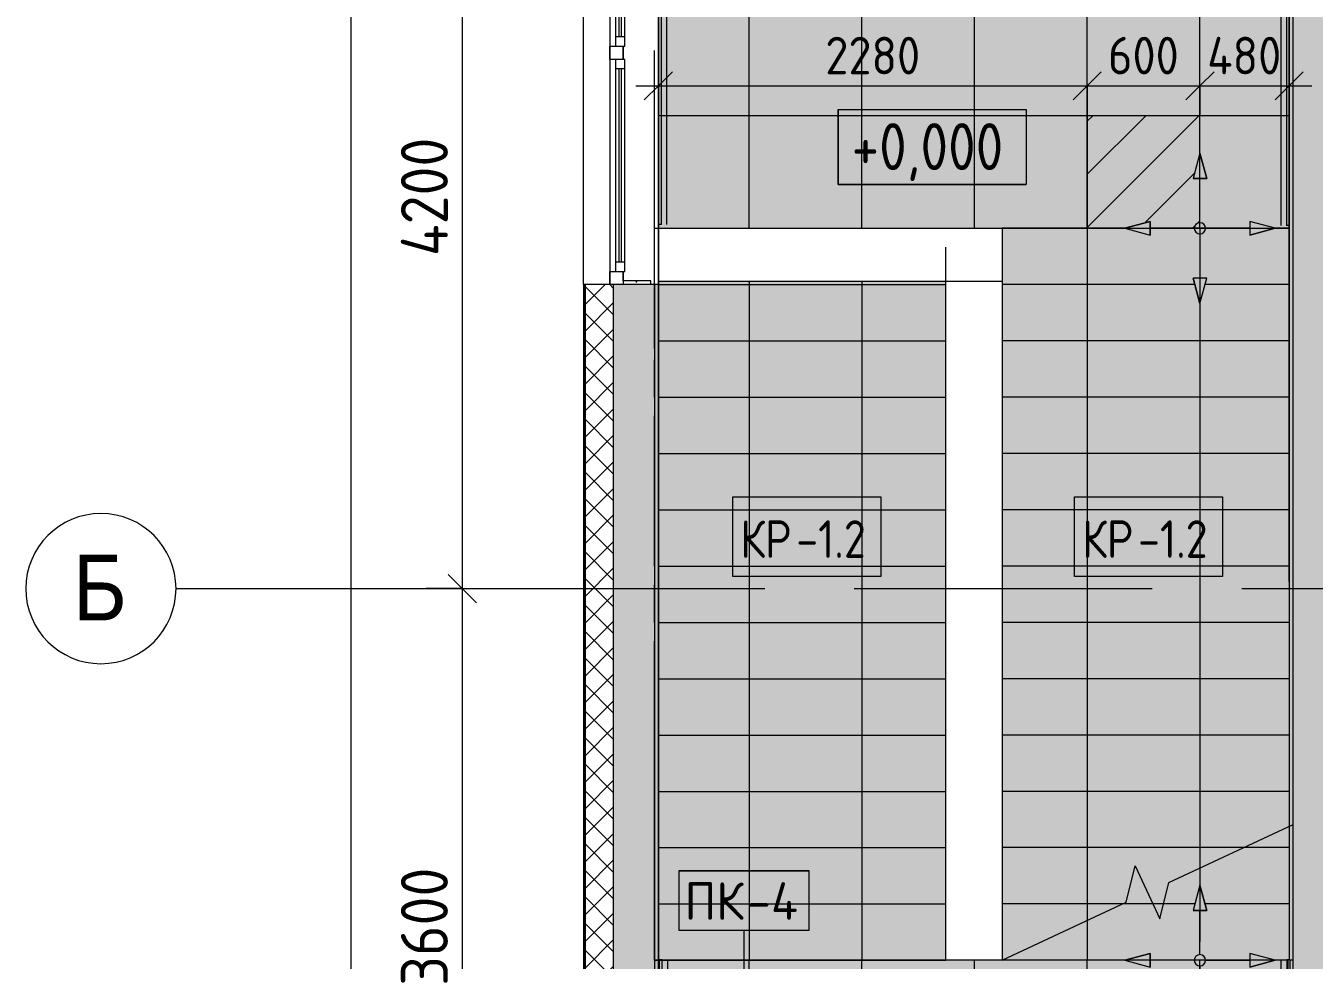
# Model space of a CAD drawing. Header units: millimetres. Extents: x -3238 to 193830, y -8553 to 29000.
# Drawn here: x -3238 to 3622, y 1620 to 6599 of the extents above; entities that cross this region are included whole.
import ezdxf

# ---------------------------------------------------------------- set-up
doc = ezdxf.new("R2010")
doc.units = ezdxf.units.MM
doc.linetypes.add('01 Штрих 2_1', pattern=[300, 200, -100])
doc.linetypes.add('Осевая', pattern=[3175, 635, -476.25, 1587.5, -476.25])
for name, color, linetype, lineweight in [('A-ANNO-DIMS', 7, 'Continuous', 9), ('A-ANNO-DIMS-100', 7, 'Continuous', 9), ('A-DETL', 7, 'Continuous', 9), ('A-DETL-GENF', 7, 'Continuous', 9), ('A-FLOR-PATT', 7, 'Continuous', 9), ('A-GENM-IDEN', 7, 'Continuous', 9), ('A-GLAZ', 7, 'Continuous', 9), ('A-GLAZ-1', 7, 'Continuous', 13), ('A-WALL', 7, 'Continuous', 9), ('G-ANNO-DIMS', 7, 'Continuous', 9), ('I-WALL', 7, 'Continuous', 9), ('S-STRS', 7, 'Continuous', 13), ('S-STRS-1', 7, 'Continuous', 9), ('S-STRS-MBND', 7, 'Continuous', 9), ('Оси', 7, 'Continuous', 9), ('Оси-1', 7, 'Continuous', 20), ('Оси-2', 7, 'Осевая', 9)]:
    doc.layers.add(name, color=color, linetype=linetype, lineweight=lineweight)
for name, color, linetype, lineweight, true_color in [('A-DETL-GENF-1', 7, 'Continuous', 9, 0x004000), ('A-DETL-GENF-3', 7, 'Continuous', 9, 0x383838), ('A-FLOR-1', 7, 'Continuous', 9, 0x787878), ('A-GENM-4', 7, 'Continuous', 9, 0xff80c0), ('A-WALL-1', 9, 'Continuous', 9, 0x808080), ('A-WALL-FNSH-1', 9, 'Continuous', 9, 0x808080), ('G-ANNO-TEXT-1', 7, 'Continuous', 9, 0x3c3c3c), ('I-WALL-2', 9, 'Continuous', 9, 0x808080), ('S-STRS-MBND-1', 9, '01 Штрих 2_1', 9, 0x808080)]:
    doc.layers.add(name, color=color, linetype=linetype, lineweight=lineweight, true_color=true_color)
doc.styles.add('Arial', font='arial.ttf', dxfattribs={"width": 0.9, "height": 350})
doc.styles.add('GOST Common', font='GOST_Common.ttf', dxfattribs={"width": 0.9, "height": 250})
doc.styles.add('GOST Common_1', font='GOST_Common.ttf', dxfattribs={"height": 200})
doc.styles.add('GOST Common_3', font='GOST_Common.ttf', dxfattribs={"width": 0.9, "height": 200})
doc.styles.add('ISOCPEUR', font='isocpeur.ttf', dxfattribs={"width": 0.9, "height": 250})
doc.styles.add('ISOCPEUR_1', font='isocpeur.ttf', dxfattribs={"width": 0.9, "height": 200})
doc.dimstyles.new('ISO-2_0_0_9К_Средний_округл2', dxfattribs={"dimscale": 304.8, "dimtxt": 199.196235, "dimasz": 0.492126, "dimexe": 0.393701, "dimexo": 0, "dimgap": 0, "dimtad": 1, "dimdec": 0, "dimrnd": 10, "dimzin": 0, "dimdsep": 46, "dimtxsty": 'ISOCPEUR_1', "dimblk1": 'OBLIQUE', "dimblk2": 'OBLIQUE', "dimsah": 1, "dimcen": 0.09, "dimdle": 0.393701, "dimazin": 0, "dimtfac": 1, "dimtdec": 4, "dimtix": 1, "dimtmove": 0, "dimatfit": 3, "dimfxl": 1, "dimtvp": 1, "dimtolj": 1, "dimtzin": 0, "dimarcsym": 2})
doc.dimstyles.new('ISO-2_5_0_9К_БОЛЬШОЙ', dxfattribs={"dimscale": 304.8, "dimtxt": 248.995294, "dimasz": 0.492126, "dimexe": 0.393701, "dimexo": 0.984252, "dimgap": 0, "dimtad": 1, "dimdec": 0, "dimrnd": 10, "dimzin": 0, "dimdsep": 46, "dimtxsty": 'ISOCPEUR', "dimblk1": 'OBLIQUE', "dimblk2": 'OBLIQUE', "dimsah": 1, "dimcen": 0.09, "dimdle": 0.393701, "dimazin": 0, "dimtfac": 1, "dimtdec": 4, "dimtix": 1, "dimtmove": 0, "dimatfit": 3, "dimfxl": 1, "dimtvp": 1, "dimtolj": 1, "dimtzin": 0, "dimarcsym": 2})
doc.dimstyles.new('ISO-2_5_0_9К_БОЛЬШОЙ_1', dxfattribs={"dimscale": 304.8, "dimtxt": 248.995294, "dimasz": 0.492126, "dimexe": 0.393701, "dimexo": 0.984252, "dimgap": 0, "dimtad": 1, "dimdec": 0, "dimrnd": 10, "dimzin": 0, "dimdsep": 46, "dimtxsty": 'ISOCPEUR', "dimblk1": 'OBLIQUE', "dimblk2": 'OBLIQUE', "dimsah": 1, "dimcen": 0.09, "dimdle": 0.393701, "dimazin": 0, "dimtfac": 1, "dimtdec": 4, "dimtix": 1, "dimtmove": 2, "dimatfit": 3, "dimfxl": 1, "dimtvp": 1, "dimtolj": 1, "dimtzin": 0, "dimarcsym": 2})
pattern_1 = [(45, (0, 0), (-57.0246, 57.0246), []), (45, (57.025, 0), (-57.0246, 57.0246), [100.806, -20.161, 3.353, -16.808])]
pattern_2 = [(0, (0, 0), (121.92, 30.48), [10.058, -81.382, 10.058, -81.382, -487.68]), (0, (0, 0), (121.92, 30.48), [-182.88, 10.058, -172.822, 10.058, -81.382, -213.36]), (0, (0, 0), (121.92, 30.48), [-457.2, 10.058, -50.902, 10.058, -142.342]), (120, (45.72, 15.24), (-87.35645, 90.34582), [10.058, -81.382, 10.058, -81.382, -487.68]), (120, (45.72, 15.24), (-87.35645, 90.34582), [-182.88, 10.058, -172.822, 10.058, -81.382, -213.36]), (120, (45.72, 15.24), (-87.35645, 90.34582), [-457.2, 10.058, -50.902, 10.058, -142.342]), (240, (60.96, 76.2), (-34.56355, -120.82582), [10.058, -81.382, 10.058, -81.382, -487.68]), (240, (60.96, 76.2), (-34.56355, -120.82582), [-182.88, 10.058, -172.822, 10.058, -81.382, -213.36]), (240, (60.96, 76.2), (-34.56355, -120.82582), [-457.2, 10.058, -50.902, 10.058, -142.342])]

# ---------------------------------------------------------------- blocks, each defined once
blk = doc.blocks.new('120_Окно_СКБ_2Ст - 120_Окно_СКБ_2Ст 2100х2400 _мал створка справа_-22446225-План устройства полов 2 этажа в осях 1-12')
at = {"layer": 'A-GLAZ'}
for p, q in [((1050, -57), (-1050, -57)), ((-1030, -127), (-980, -127)), ((-930, -107), (100, -107)), ((100, -117), (-930, -117)), ((150, -127), (220, -127)), ((270, -107), (930, -107)), ((930, -117), (270, -117)), ((980, -127), (1030, -127))]:
    blk.add_line(p, q, dxfattribs=at)
at = {"layer": 'A-GLAZ-1'}
for p, q in [((-1050, -127), (-1050, -57)), ((-1050, -57), (-980, -57)), ((-980, -57), (-980, -127)), ((150, -127), (150, -57)), ((150, -57), (220, -57)), ((220, -57), (220, -127)), ((980, -127), (980, -57)), ((980, -57), (1050, -57)), ((1050, -57), (1050, -127)), ((-980, -127), (-1050, -127)), ((150, -87), (-980, -87)), ((-980, -87), (-980, -137)), ((-980, -137), (150, -137)), ((-930, -137), (-930, -87)), ((100, -137), (100, -87)), ((150, -137), (150, -87)), ((220, -127), (150, -127)), ((980, -87), (220, -87)), ((220, -87), (220, -137)), ((220, -137), (980, -137)), ((270, -137), (270, -87)), ((930, -137), (930, -87)), ((980, -137), (980, -87)), ((1050, -127), (980, -127))]:
    blk.add_line(p, q, dxfattribs=at)
blk = doc.blocks.new('Плинтус - Плинтус_для ЛК-32859036-План устройства полов 2 этажа в осях 1-12')
at = {"layer": 'A-GENM-4'}
blk.add_hatch(color=256, dxfattribs=at).paths.add_polyline_path([(0, 0), (0, -15), (2118, -15), (2118, 0), (924.4, 0)])
for p, q in [((0, 0), (2118, 0)), ((0, -15), (0, 0)), ((0, -15), (2118, -15)), ((0, -45), (2118, -45)), ((2118, 0), (2118, -15))]:
    blk.add_line(p, q, dxfattribs=at)
blk = doc.blocks.new('Плинтус - Плинтус_для ЛК-32859039-План устройства полов 2 этажа в осях 1-12')
at = {"layer": 'A-GENM-4'}
blk.add_hatch(color=256, dxfattribs=at).paths.add_polyline_path([(2124, 0), (0, 0), (0, -15), (2124, -15)])
for p, q in [((0, 0), (2124, 0)), ((0, -15), (0, 0)), ((0, -15), (2124, -15)), ((0, -45), (2124, -45)), ((2124, 0), (2124, -15))]:
    blk.add_line(p, q, dxfattribs=at)
blk = doc.blocks.new('Плинтус - Плинтус_для ЛК-32859042-План устройства полов 2 этажа в осях 1-12')
at = {"layer": 'A-GENM-4'}
blk.add_hatch(color=256, dxfattribs=at).paths.add_polyline_path([(0, -15), (1120, -15), (1120, 0), (0, 0)])
for p, q in [((0, 0), (6.7, 0)), ((0, -15), (0, 0)), ((0, -15), (6.7, -15)), ((0, -45), (6.7, -45)), ((6.7, 0), (1116.7, 0)), ((6.7, -15), (1116.7, -15)), ((6.7, -45), (1116.7, -45)), ((1116.7, 0), (1120, 0)), ((1116.7, -15), (1120, -15)), ((1116.7, -45), (1120, -45)), ((1120, 0), (1120, -15))]:
    blk.add_line(p, q, dxfattribs=at)
blk = doc.blocks.new('Плинтус - Плинтус_для ЛК-32859040-План устройства полов 2 этажа в осях 1-12')
at = {"layer": 'A-GENM-4'}
blk.add_hatch(color=256, dxfattribs=at).paths.add_polyline_path([(0, 7.8), (0, 0), (1120, 0), (1120, 15), (0, 15)])
for p, q in [((0, 45), (6.7, 45)), ((0, 0), (0, 15)), ((6.7, 15), (0, 15)), ((1120, 0), (0, 0)), ((6.7, 45), (1116.7, 45)), ((1116.7, 15), (6.7, 15)), ((1116.7, 45), (1120, 45)), ((1120, 15), (1116.7, 15)), ((1120, 15), (1120, 0))]:
    blk.add_line(p, q, dxfattribs=at)
blk = doc.blocks.new('Начало раскладки_красным - Начало раскладки_красным-V119-План устройства полов 2 этажа в осях 1-12')
at = {"layer": 'A-DETL-GENF'}
for points in [[(0, 400), (-36.2, 264.8), (36.2, 264.8)], [(-264.8, 36.2), (-400, 0), (-264.8, -36.2), (-264.8, 0)], [(264.8, 36.2), (264.8, -36.2), (400, 0)], [(-36.2, -264.8), (0, -400), (36.2, -264.8)]]:
    blk.add_hatch(color=256, dxfattribs=at).paths.add_polyline_path(points)
for p, q in [((0, 400), (-36.2, 264.8)), ((0, 400), (-36.2, 264.8)), ((36.2, 264.8), (0, 400)), ((0, 400), (36.2, 264.8)), ((-36.2, 264.8), (36.2, 264.8)), ((-36.2, 264.8), (36.2, 264.8)), ((0, 30), (0, 264.8)), ((-264.8, 36.2), (-400, 0)), ((-400, 0), (-264.8, 36.2)), ((-264.8, 0), (-264.8, 36.2)), ((-264.8, 0), (-264.8, 36.2)), ((-30, 0), (-264.8, 0)), ((30, 0), (264.8, 0)), ((264.8, 36.2), (264.8, 0)), ((400, 0), (264.8, 36.2)), ((400, 0), (264.8, 36.2)), ((264.8, 0), (264.8, 36.2)), ((264.8, 0), (264.8, -36.2)), ((400, 0), (264.8, -36.2)), ((264.8, -36.2), (264.8, 0)), ((-400, 0), (-264.8, -36.2)), ((-400, 0), (-264.8, -36.2)), ((-264.8, -36.2), (-264.8, 0)), ((-264.8, -36.2), (-264.8, 0)), ((0, -30), (0, -264.8)), ((264.8, -36.2), (400, 0)), ((36.2, -264.8), (-36.2, -264.8)), ((-36.2, -264.8), (0, -400)), ((0, -400), (-36.2, -264.8)), ((-36.2, -264.8), (36.2, -264.8)), ((0, -400), (36.2, -264.8)), ((0, -400), (36.2, -264.8))]:
    blk.add_line(p, q, dxfattribs=at)
for start, end in [(0, 180), (180, 0)]:
    blk.add_arc((0, 0), 30, start, end, dxfattribs=at)
blk = doc.blocks.new('Начало раскладки_красным - Начало раскладки_красным-V120-План устройства полов 2 этажа в осях 1-12')
at = {"layer": 'A-DETL-GENF'}
for points in [[(0, 400), (-36.2, 264.8), (36.2, 264.8), (3.5, 386.9)], [(-264.8, 36.2), (-400, 0), (-264.8, -36.2), (-264.8, 0)], [(264.8, 36.2), (264.8, -36.2), (400, 0)], [(-36.2, -264.8), (0, -400), (36.2, -264.8)]]:
    blk.add_hatch(color=256, dxfattribs=at).paths.add_polyline_path(points)
for p, q in [((0, 400), (-36.2, 264.8)), ((0, 400), (-36.2, 264.8)), ((36.2, 264.8), (0, 400)), ((0, 400), (36.2, 264.8)), ((-36.2, 264.8), (36.2, 264.8)), ((-36.2, 264.8), (36.2, 264.8)), ((0, 30), (0, 264.8)), ((-264.8, 36.2), (-400, 0)), ((-400, 0), (-264.8, 36.2)), ((-264.8, 0), (-264.8, 36.2)), ((-264.8, 0), (-264.8, 36.2)), ((-30, 0), (-264.8, 0)), ((30, 0), (264.8, 0)), ((264.8, 36.2), (264.8, 0)), ((400, 0), (264.8, 36.2)), ((400, 0), (264.8, 36.2)), ((264.8, 0), (264.8, 36.2)), ((264.8, 0), (264.8, -36.2)), ((400, 0), (264.8, -36.2)), ((264.8, -36.2), (264.8, 0)), ((-400, 0), (-264.8, -36.2)), ((-400, 0), (-264.8, -36.2)), ((-264.8, -36.2), (-264.8, 0)), ((-264.8, -36.2), (-264.8, 0)), ((0, -30), (0, -264.8)), ((264.8, -36.2), (400, 0)), ((36.2, -264.8), (-36.2, -264.8)), ((-36.2, -264.8), (0, -400)), ((0, -400), (-36.2, -264.8)), ((-36.2, -264.8), (36.2, -264.8)), ((0, -400), (36.2, -264.8)), ((0, -400), (36.2, -264.8))]:
    blk.add_line(p, q, dxfattribs=at)
for start, end in [(0, 180), (180, 0)]:
    blk.add_arc((0, 0), 30, start, end, dxfattribs=at)
blk = doc.blocks.new('Ось сетки - D8-29747960-План устройства полов 2 этажа в осях 1-12')
at = {"layer": 'Оси-1'}
for start, end in [(360, 180), (180, 360)]:
    blk.add_arc((0, 0), 4, start, end, dxfattribs=at)
blk = doc.blocks.new('DIMBLOCK22-План устройства полов 2 этажа в осях 1-12')
at = {"layer": 'A-ANNO-DIMS-100', "lineweight": 20}
for p, q in [((-914.1, 7800), (-989.1, 7875)), ((-914.1, 7800), (-839.1, 7725)), ((-914.1, 3600), (-989.1, 3675)), ((-914.1, 3600), (-839.1, 3525))]:
    blk.add_line(p, q, dxfattribs=at)
at = {"layer": 'A-ANNO-DIMS-100'}
for p, q in [((-1108, 7800), (-794.1, 7800)), ((-914.1, 7800), (-1108, 7800)), ((-914.1, 7800), (-914.1, 3600)), ((-1108, 3600), (-794.1, 3600)), ((-914.1, 3600), (-1108, 3600))]:
    blk.add_line(p, q, dxfattribs=at)
at = {"layer": 'A-ANNO-DIMS-100', "color": 0, "insert": (-1240.7, 5372), "char_height": 250, "width": 787.208, "attachment_point": 1, "rotation": 90, "line_spacing_factor": 1.149209, "style": 'ISOCPEUR'}
blk.add_mtext('4200', dxfattribs=at)
blk = doc.blocks.new('_Oblique')
at = {"color": 0, "linetype": 'ByBlock', "lineweight": -2}
blk.add_line((-0.5, -0.5), (0.5, 0.5), dxfattribs=at)
blk = doc.blocks.new('DIMBLOCK23-План устройства полов 2 этажа в осях 1-12')
at = {"layer": 'A-ANNO-DIMS-100', "lineweight": 20}
for p, q in [((-914.1, 3600), (-989.1, 3675)), ((-914.1, 3600), (-839.1, 3525)), ((-914.1, 0), (-989.1, 75)), ((-914.1, 0), (-839.1, -75))]:
    blk.add_line(p, q, dxfattribs=at)
at = {"layer": 'A-ANNO-DIMS-100'}
for p, q in [((-1108, 3600), (-794.1, 3600)), ((-914.1, 3600), (-1108, 3600)), ((-914.1, 3600), (-914.1, -120)), ((-1108, 0), (-794.1, 0)), ((-914.1, 0), (-1108, 0))]:
    blk.add_line(p, q, dxfattribs=at)
at = {"layer": 'A-ANNO-DIMS-100', "color": 0, "insert": (-1240.7, 1484), "char_height": 250, "width": 758.478, "attachment_point": 1, "rotation": 90, "line_spacing_factor": 1.149209, "style": 'ISOCPEUR'}
blk.add_mtext('3600', dxfattribs=at)
blk = doc.blocks.new('DIMBLOCK24-План устройства полов 2 этажа в осях 1-12')
at = {"layer": 'A-ANNO-DIMS-100'}
for p, q in [((-1507, 27120), (-1507, -120)), ((-1700.9, 27000), (-1387, 27000)), ((-1507, 27000), (-1700.9, 27000)), ((-1700.9, 0), (-1387, 0)), ((-1507, 0), (-1700.9, 0))]:
    blk.add_line(p, q, dxfattribs=at)
at = {"layer": 'A-ANNO-DIMS-100', "lineweight": 20}
for p, q in [((-1507, 27000), (-1582, 27075)), ((-1507, 27000), (-1432, 26925)), ((-1507, 0), (-1582, 75)), ((-1507, 0), (-1432, -75))]:
    blk.add_line(p, q, dxfattribs=at)
at = {"layer": 'A-ANNO-DIMS-100', "color": 0, "insert": (-1833.6, 13572), "char_height": 250, "width": 948.097, "attachment_point": 1, "rotation": 90, "line_spacing_factor": 1.149209, "style": 'ISOCPEUR'}
blk.add_mtext('27000', dxfattribs=at)
blk = doc.blocks.new('DIMBLOCK30-План устройства полов 2 этажа в осях 1-12')
at = {"layer": 'A-ANNO-DIMS-100'}
for p, q in [((130, 6385.1), (130, 6159.1)), ((130, 6279.1), (130, 6385.1)), ((2413.7, 6120), (2413.7, 6399.1)), ((10, 6279.1), (2413.7, 6279.1)), ((2413.7, 6279.1), (2413.7, 6120))]:
    blk.add_line(p, q, dxfattribs=at)
at = {"layer": 'A-ANNO-DIMS-100', "lineweight": 20}
for p, q in [((130, 6279.1), (205, 6354.1)), ((2413.7, 6279.1), (2488.7, 6354.1)), ((130, 6279.1), (55, 6204.1)), ((2413.7, 6279.1), (2338.7, 6204.1))]:
    blk.add_line(p, q, dxfattribs=at)
at = {"layer": 'A-ANNO-DIMS-100', "color": 0, "insert": (1019, 6540.4), "char_height": 200, "width": 606.782, "attachment_point": 1, "line_spacing_factor": 1.149209, "style": 'ISOCPEUR_1'}
blk.add_mtext('2280', dxfattribs=at)
blk = doc.blocks.new('DIMBLOCK31-План устройства полов 2 этажа в осях 1-12')
at = {"layer": 'A-ANNO-DIMS-100'}
for p, q in [((2413.7, 6120), (2413.7, 6399.1)), ((3014, 6120), (3014, 6399.1)), ((2413.7, 6279.1), (3014, 6279.1)), ((2413.7, 6279.1), (2413.7, 6120)), ((3014, 6279.1), (3014, 6120))]:
    blk.add_line(p, q, dxfattribs=at)
at = {"layer": 'A-ANNO-DIMS-100', "lineweight": 20}
for p, q in [((2413.7, 6279.1), (2488.7, 6354.1)), ((3014, 6279.1), (3089, 6354.1)), ((2413.7, 6279.1), (2338.7, 6204.1)), ((3014, 6279.1), (2939, 6204.1))]:
    blk.add_line(p, q, dxfattribs=at)
at = {"layer": 'A-ANNO-DIMS-100', "color": 0, "insert": (2524.3, 6540.4), "char_height": 200, "width": 455.087, "attachment_point": 1, "line_spacing_factor": 1.149209, "style": 'ISOCPEUR_1'}
blk.add_mtext('600', dxfattribs=at)
blk = doc.blocks.new('DIMBLOCK32-План устройства полов 2 этажа в осях 1-12')
at = {"layer": 'A-ANNO-DIMS-100'}
for p, q in [((3014, 6120), (3014, 6399.1)), ((3489, 6385.1), (3489, 6159.1)), ((3489, 6279.1), (3489, 6385.1)), ((3014, 6279.1), (3609, 6279.1)), ((3014, 6279.1), (3014, 6120))]:
    blk.add_line(p, q, dxfattribs=at)
at = {"layer": 'A-ANNO-DIMS-100', "lineweight": 20}
for p, q in [((3014, 6279.1), (3089, 6354.1)), ((3489, 6279.1), (3564, 6354.1)), ((3014, 6279.1), (2939, 6204.1)), ((3489, 6279.1), (3414, 6204.1))]:
    blk.add_line(p, q, dxfattribs=at)
at = {"layer": 'A-ANNO-DIMS-100', "color": 0, "insert": (3052.3, 6540.4), "char_height": 200, "width": 478.071, "attachment_point": 1, "line_spacing_factor": 1.149209, "style": 'ISOCPEUR_1'}
blk.add_mtext('480', dxfattribs=at)
blk = doc.blocks.new('Высотные отметки - 10х4_h_-17668695-План устройства полов 2 этажа в осях 1-12')
at = {"layer": 'G-ANNO-DIMS'}
for p, q in [((-5, 4), (-5, 0)), ((5, 4), (-5, 4)), ((5, 4), (-5, 4)), ((-5, 4), (-5, 0)), ((5, 4), (5, 0)), ((5, 0), (5, 4)), ((5, 0), (-5, 0)), ((-5, 0), (5, 0))]:
    blk.add_line(p, q, dxfattribs=at)
blk = doc.blocks.new('Mark Reiling - Mark Reiling-26174330-План устройства полов 2 этажа в осях 1-12')
at = {"layer": 'A-GENM-IDEN'}
for p, q in [((-3.47, 1.49), (-3.47, -1.663)), ((-3.47, 1.49), (3.47, 1.49)), ((3.47, 1.49), (-3.47, 1.49)), ((-3.47, 1.49), (-3.47, -1.663)), ((3.47, -1.663), (3.47, 1.49)), ((3.47, -1.663), (3.47, 1.49)), ((-3.47, -1.663), (3.47, -1.663)), ((-3.47, -1.663), (3.47, -1.663))]:
    blk.add_line(p, q, dxfattribs=at)

msp = doc.modelspace()

# ---------------------------------------------------------------- hatches: boundary and pattern name
at = {"layer": 'A-DETL-GENF-1'}
h = msp.add_hatch(dxfattribs=at)
h.set_pattern_fill('FP_128', color=256, style=0, pattern_type=2)
h.set_pattern_definition([(45, (0, 0), (-141.4214, 141.4214), [])])
h.paths.add_polyline_path([(2977.8, 5520), (3014, 5520), (3014, 5784.8), (2977.8, 5784.8), (3014, 5920), (3014, 6120), (2413.7, 6120), (2413.7, 5520), (2614, 5520), (2749.2, 5556.2), (2749.2, 5520)])
at = {"layer": 'A-DETL-GENF-3'}
h = msp.add_hatch(dxfattribs=at)
h.set_pattern_fill('FP_130', color=256, style=0, pattern_type=2)
h.set_pattern_definition([(0, (13.74, 120), (0, 600), []), (90, (13.74, 120), (-600, 4e-14), [])])
h.paths.add_polyline_path([(3489, 5520), (3489, 7659), (130, 7659), (130, 5520), (1494.2, 5520)])
h = msp.add_hatch(dxfattribs=at)
h.set_pattern_fill('FP_131', color=256, style=0, pattern_type=2)
h.set_pattern_definition([(0, (13.74, 420), (0, 600), []), (90, (13.74, 420), (-600, 4e-14), [])])
h.paths.add_polyline_path([(2161.2, 510), (3484.5, 510), (3484.5, 1620), (110, 1620), (110, 510), (1494.2, 510)])
at = {"layer": 'A-FLOR-PATT'}
h = msp.add_hatch(color=256, dxfattribs=at)
h.paths.add_polyline_path([(130, 5520), (2614, 5520), (2749.2, 5556.2), (2749.2, 5520), (3278.8, 5520), (3278.8, 5556.2), (3414, 5520), (3489, 5520), (3489, 5535), (3474, 5535), (3474, 7644), (3289, 7644), (3289, 7659), (3258, 7659), (3258, 6685.4), (3153.2, 6688.8), (3049.4, 6703.2), (2947.7, 6728.4), (2849.3, 6764.2), (2755.1, 6810.2), (2666.3, 6865.8), (2583.8, 6930.5), (2508.6, 7003.4), (2441.5, 7083.9), (2383.2, 7171), (2334.3, 7263.7), (2295.6, 7361), (2267.2, 7461.9), (2220.8, 7405), (2173.6, 7363.1), (2113.1, 7326.3), (2052, 7302), (1985, 7288), (1985, 7280), (1935, 7280), (1935, 7286.3), (1916.8, 7285.7), (1916.8, 7659), (1891, 7659), (1891, 7644), (146, 7644), (146, 5541), (131, 5541), (130, 6465.4)])
h.paths.add_polyline_path([(3014, 5784.8), (2977.8, 5784.8), (3014, 5920), (3050.2, 5784.8)])
h.paths.add_polyline_path([(3168, 6777.9), (3168, 7659), (2334.2, 7659), (2339, 7576.4), (2356.8, 7474.1), (2386.2, 7374.4), (2426.9, 7278.8), (2478.2, 7188.5), (2539.6, 7104.6), (2610.1, 7028.4), (2689, 6960.7), (2775.1, 6902.5), (2867.3, 6854.6), (2964.3, 6817.5), (3065, 6791.9), (3153.2, 6779.9)])
h.paths.add_polyline_path([(2006.8, 7383), (2062.2, 7401.6), (2115.4, 7432.5), (2157.5, 7468.4), (2193.8, 7514.1), (2220.8, 7566), (2237.4, 7622), (2240.9, 7659), (2006.8, 7659), (2006.8, 7401.6)])
at = {"layer": 'A-WALL'}
h = msp.add_hatch(dxfattribs=at)
h.set_pattern_fill('FP_14', color=256, style=0, pattern_type=2)
h.set_pattern_definition([(45, (0, 0), (-70.7107, 70.7107), []), (135, (0, 0), (-70.7107, -70.7107), [])])
h.paths.add_polyline_path([(-110, -100), (-110, 5220), (-260, 5220), (-260, -100)])
h.paths.add_polyline_path([(-110, 7320), (-110, 8520), (-260, 8520), (-260, 7320)])
h.paths.add_polyline_path([(-110, 10620), (-110, 11520), (-260, 11520), (-260, 10620)])
h.paths.add_polyline_path([(-110, 13120), (-110, 15350), (-260, 15350), (-260, 13120)])
at = {"layer": 'I-WALL'}
h = msp.add_hatch(dxfattribs=at)
h.set_pattern_fill('FP_17', color=256, style=0, pattern_type=2)
h.set_pattern_definition(pattern_1)
h.paths.add_polyline_path([(110, -100), (110, 5220), (-110, 5220), (-110, -100)])
h.paths.add_polyline_path([(110, 7320), (110, 7900), (-110, 7900), (-110, 7320)])
h = msp.add_hatch(dxfattribs=at)
h.set_pattern_fill('FP_17', color=256, style=0, pattern_type=2)
h.set_pattern_definition(pattern_1)
h.paths.add_polyline_path([(3730, -100), (3730, 7900), (3510, 7900), (3510, -100)])
at = {"layer": 'I-WALL-2'}
h = msp.add_hatch(dxfattribs=at)
h.set_pattern_fill('FP_99', color=256, style=0, pattern_type=2)
h.set_pattern_definition(pattern_2)
h.paths.add_polyline_path([(130, 120), (130, 5220), (110, 5220), (110, 120)])
h.paths.add_polyline_path([(130, 7320), (130, 7660), (110, 7659), (110, 7320)])
h = msp.add_hatch(dxfattribs=at)
h.set_pattern_fill('FP_99', color=256, style=0, pattern_type=2)
h.set_pattern_definition(pattern_2)
h.paths.add_polyline_path([(3510, 120), (3510, 7660), (3490, 7659), (3490, 1623.3), (3492.3, 1623.3), (3491.6, 503.3), (3490, 503.3), (3490, 120), (3495.3, 120)])
h = msp.add_hatch(dxfattribs=at)
h.set_pattern_fill('FP_99', color=256, style=0, pattern_type=2)
h.set_pattern_definition(pattern_2)
h.paths.add_polyline_path([(90, 5220), (90, 5240), (-58, 5240), (-58, 5220)])
at = {"layer": 'S-STRS'}
for points in [[(1960, 5220), (2987.2, 5220), (2977.8, 5255.2), (3050.2, 5255.2), (3040.8, 5220), (3490, 5220), (3489, 5520), (3414, 5520), (3278.8, 5483.8), (3278.8, 5520), (2749.2, 5520), (2749.2, 5483.8), (2614, 5520), (1960, 5520)], [(1660, 5220), (1660, 5237.9), (130, 5237.9), (130, 5220), (1494.2, 5220)], [(1660, 4920), (1660, 5220), (130, 5220), (130, 4920), (1494.2, 4920)], [(1960, 4920), (3490, 4920), (3490, 5220), (3040.8, 5220), (3014, 5120), (2987.2, 5220), (1960, 5220)], [(1660, 4620), (1660, 4920), (130, 4920), (130, 4620), (1494.2, 4620)], [(3490, 4620), (3490, 4920), (1960, 4920), (1960, 4620)], [(130, 4320), (1660, 4320), (1660, 4620), (130, 4620), (130, 4372.5)], [(3490, 4320), (3490, 4620), (1960, 4620), (1960, 4320)], [(1494.2, 4020), (1660, 4020), (1660, 4320), (130, 4320), (130, 4020)], [(3490, 4020), (3490, 4320), (1960, 4320), (1960, 4020)], [(1660, 3720), (1660, 4020), (130, 4020), (130, 3720), (1494.2, 3720)], [(1960, 3720), (3490, 3720), (3490, 4020), (1960, 4020)], [(1660, 3420), (1660, 3720), (130, 3720), (130, 3420), (1494.2, 3420)], [(3490, 3420), (3490, 3720), (1960, 3720), (1960, 3420)], [(1494.2, 3120), (1660, 3120), (1660, 3420), (130, 3420), (130, 3120)], [(1960, 3120), (3490, 3120), (3490, 3420), (1960, 3420)], [(1494.2, 2820), (1660, 2820), (1660, 3120), (130, 3120), (130, 2820)], [(3490, 2820), (3490, 3120), (1960, 3120), (1960, 2820)], [(1494.2, 2520), (1660, 2520), (1660, 2820), (130, 2820), (130, 2520)], [(1960, 2520), (3490, 2520), (3490, 2820), (1960, 2820)], [(1494.2, 2220), (1660, 2220), (1660, 2520), (130, 2520), (130, 2220), (160.1, 2220)], [(2669, 2220), (3246.7, 2220), (3490, 2333.5), (3490, 2520), (1960, 2520), (1960, 2220), (2603.4, 2220)], [(3246.7, 2220), (3490, 2220), (3490, 2333.5), (3374.4, 2279.6)], [(1660, 1920), (1660, 2220), (130, 2220), (130, 1920), (1494.2, 1920)], [(1960, 1920), (2603.4, 1920), (2621.7, 1928.6), (2669, 2123), (2763.6, 1920), (2820.5, 1920), (2848.3, 2034.2), (3246.7, 2220), (1960, 2220)], [(1660, 1620), (1660, 1920), (130, 1920), (130, 1620), (135.7, 1620), (135.7, 1623.3), (150.7, 1623.3), (150.7, 1620), (1494.2, 1620)], [(1960, 1620), (2614, 1620), (2749.2, 1656.2), (2749.2, 1620), (3278.8, 1620), (3278.8, 1656.2), (3414, 1620), (3477.3, 1620), (3477.3, 1623.3), (3490, 1623.3), (3490, 1920), (3040.8, 1920), (3050.2, 1884.8), (2977.8, 1884.8), (2987.2, 1920), (2820.5, 1920), (2801, 1839.8), (2763.6, 1920), (2603.4, 1920), (2413.7, 1831.6)]]:
    msp.add_hatch(color=256, dxfattribs=at).paths.add_polyline_path(points)
h = msp.add_hatch(color=256, dxfattribs=at)
h.paths.add_polyline_path([(3246.7, 1920), (3490, 1920), (3490, 2220), (3246.7, 2220), (2848.3, 2034.2), (2820.5, 1920), (2987.2, 1920), (3014, 2020), (3040.8, 1920), (3050.2, 1920)])
h.paths.add_polyline_path([(2603.4, 1920), (2763.6, 1920), (2669, 2123), (2621.7, 1928.6)])
h = msp.add_hatch(color=256, dxfattribs=at)
h.paths.add_polyline_path([(1960, 1620), (2603.4, 1920), (1960, 1920)])
h.paths.add_polyline_path([(2801, 1839.8), (2820.5, 1920), (2763.6, 1920)])
h = msp.add_hatch(color=256, dxfattribs=at)
h.paths.add_polyline_path([(131, 140), (3135, 140), (3135, 516.1), (150.7, 516.1), (150.7, 503.3), (135.7, 503.3), (135.7, 1620), (130, 1620), (130.7, 140)])
h.paths.add_polyline_path([(3210, 140), (3490, 141), (3489, 460), (3210, 460), (3210, 186.7)])
h.paths.add_polyline_path([(1203.8, 256), (1203.8, 274), (1221.3, 274), (1221.3, 298.8), (1203.8, 299.5), (1204.4, 313.2), (1221.3, 313.5), (1221.3, 338), (1203.8, 338), (1203.8, 356), (1221.3, 356), (1221.3, 402), (1203.8, 402), (1203.8, 420), (2203.8, 420), (2203.8, 402), (2186.3, 402), (2186.3, 356), (2203.8, 356), (2203.8, 338), (2186.3, 338), (2186.3, 313.2), (2203.8, 312.5), (2203.8, 298.8), (2186.3, 298.5), (2186.3, 274), (2203.8, 274), (2203.8, 256), (1327.5, 256)])
h.paths.add_polyline_path([(2161.2, 274), (2171.3, 274), (2171.3, 338), (1236.3, 338), (1236.3, 274), (1494.2, 274)])
h.paths.add_polyline_path([(2181.6, 303.1), (2180.2, 307.4), (2178.8, 306), (2180.7, 304.1)])
h.paths.add_polyline_path([(2161.2, 356), (2171.3, 356), (2171.3, 402), (1236.3, 402), (1236.3, 356), (1494.2, 356)])
h.paths.add_polyline_path([(1160.7, 531.1), (3135, 531.1), (3135, 535), (3477.3, 536), (3477.3, 1620), (3414, 1620), (3278.8, 1583.8), (3278.8, 1620), (2749.2, 1620), (2749.2, 1583.8), (2614, 1620), (150.7, 1620), (150.7, 531.1), (827.2, 531.1)])
h.paths.add_polyline_path([(3014, 1220), (2977.8, 1355.2), (3050.2, 1355.2), (3017.5, 1233.1)])

# ---------------------------------------------------------------- linework, layer by layer
at = {"layer": 'A-DETL'}
for p, q in [((130, 7659), (130, 5520)), ((3489, 5520), (3489, 7659)), ((3014, 6120), (2413.7, 6120)), ((2413.7, 6120), (2413.7, 5520)), ((3014, 5920), (3014, 6120)), ((3014, 5520), (3014, 5784.8)), ((130, 5520), (3489, 5520)), ((2413.7, 5520), (2614, 5520)), ((2414, 5520), (2414, 1620)), ((2749.2, 5520), (3014, 5520)), ((3014, 5520), (3014, 1720)), ((614, 5237.9), (614, 1620)), ((1214, 5237.9), (1214, 1620)), ((3484.5, 1620), (110, 1620)), ((110, 1620), (110, 510)), ((3484.5, 510), (3484.5, 1620))]:
    msp.add_line(p, q, dxfattribs=at)
at = {"layer": 'A-FLOR-1'}
for p, q in [((130, 5520), (1960, 5520)), ((130, 5237.9), (1960, 5237.9))]:
    msp.add_line(p, q, dxfattribs=at)
at = {"layer": 'A-GENM-IDEN'}
msp.add_line((586.4, 1225.5), (586.4, 1776.1), dxfattribs=at)
at = {"layer": 'A-WALL'}
for p, q in [((3510, 120), (3510, 7680)), ((-268, 5220), (-268, 7320)), ((-263, 5220), (-263, -253)), ((-260, 5220), (-260, -250)), ((-110, 5220), (-110, -100)), ((110, 5220), (110, 120))]:
    msp.add_line(p, q, dxfattribs=at)
at = {"layer": 'A-WALL-1'}
for p, q in [((130, 5220), (-260, 5220)), ((90, 5240), (-58, 5240)), ((-58, 5240), (-58, 5220)), ((90, 5220), (90, 5240)), ((130, 120), (130, 5220))]:
    msp.add_line(p, q, dxfattribs=at)
at = {"layer": 'A-WALL-FNSH-1'}
for p, q in [((3490, 1623.3), (3490, 7659)), ((-260, 5220), (-268, 5220)), ((-268, 5220), (-268, -258)), ((90, 5241), (-58, 5241)), ((-58, 5241), (-58, 5240)), ((90, 5240), (90, 5241)), ((130, 5220), (130, 140)), ((131, 5220), (130, 5220)), ((131, 141), (131, 3689.6)), ((3490, 3637.9), (3489, 3637.9)), ((3489, 3637.9), (3489, 1623.3)), ((3489, 3630.2), (3490, 3630.2)), ((131, 2000.2), (130, 2000.2))]:
    msp.add_line(p, q, dxfattribs=at)
at = {"layer": 'G-ANNO-DIMS'}
msp.add_line((1496.4, 5753.7), (1588.1, 5753.7), dxfattribs=at)
at = {"layer": 'G-ANNO-TEXT-1', "flags": 128}
for points in [[(526.6, 4088.6), (1314.9, 4088.6), (1314.9, 3664.6), (526.6, 3664.6)], [(2346.6, 4088.6), (3134.9, 4088.6), (3134.9, 3664.6), (2346.6, 3664.6)]]:
    msp.add_lwpolyline(points, close=True, dxfattribs=at)
at = {"layer": 'I-WALL'}
for p, q in [((131, 7659), (131, 3689.6)), ((3489, 3637.9), (3489, 7659)), ((130, 7320), (130, 5220)), ((130, 5220), (130, 7320)), ((3489, 6020), (3490, 6020)), ((131, 5281.3), (130, 5281.3)), ((3489, 1789.6), (3490, 1789.6)), ((3490, 1776.6), (3489, 1776.6)), ((130, 1635.5), (131, 1635.5))]:
    msp.add_line(p, q, dxfattribs=at)
at = {"layer": 'S-STRS-1'}
for p, q in [((130, 5520), (1660, 5520)), ((2413.7, 5520), (1960, 5520)), ((1960, 5520), (1960, 5220)), ((2413.7, 5520), (1960, 5520)), ((2614, 5520), (2413.7, 5520)), ((2614, 5520), (2413.7, 5520)), ((3014, 5520), (2749.2, 5520)), ((3014, 5520), (2749.2, 5520)), ((3278.8, 5520), (3014, 5520)), ((3278.8, 5520), (3014, 5520)), ((3489, 5520), (3414, 5520)), ((3489, 5520), (3414, 5520)), ((130, 5220), (1660, 5220)), ((130, 5220), (1660, 5220)), ((1660, 5220), (1660, 5237.9)), ((1660, 4920), (1660, 5220)), ((1960, 5220), (1960, 4920)), ((2987.2, 5220), (1960, 5220)), ((2987.2, 5220), (1960, 5220)), ((3490, 5220), (3040.8, 5220)), ((3490, 5220), (3040.8, 5220)), ((130, 4920), (1660, 4920)), ((130, 4920), (1660, 4920)), ((1660, 4620), (1660, 4920)), ((1960, 4920), (1960, 4620)), ((3490, 4920), (1960, 4920)), ((3490, 4920), (1960, 4920)), ((130, 4620), (1660, 4620)), ((130, 4620), (1660, 4620)), ((1660, 4320), (1660, 4620)), ((1960, 4620), (1960, 4320)), ((3490, 4620), (1960, 4620)), ((3490, 4620), (1960, 4620)), ((130, 4320), (1660, 4320)), ((130, 4320), (1660, 4320)), ((1660, 4020), (1660, 4320)), ((1960, 4320), (1960, 4020)), ((3490, 4320), (1960, 4320)), ((3490, 4320), (1960, 4320)), ((130, 4020), (1660, 4020)), ((130, 4020), (1660, 4020)), ((1660, 3720), (1660, 4020)), ((1960, 4020), (1960, 3720)), ((3490, 4020), (1960, 4020)), ((3490, 4020), (1960, 4020)), ((130, 3720), (1660, 3720)), ((130, 3720), (1660, 3720)), ((1660, 3420), (1660, 3720)), ((1960, 3720), (1960, 3420)), ((3490, 3720), (1960, 3720)), ((3490, 3720), (1960, 3720)), ((130, 3420), (1660, 3420)), ((130, 3420), (1660, 3420)), ((1660, 3120), (1660, 3420)), ((1960, 3420), (1960, 3120)), ((3490, 3420), (1960, 3420)), ((3490, 3420), (1960, 3420)), ((130, 3120), (1660, 3120)), ((130, 3120), (1660, 3120)), ((1660, 2820), (1660, 3120)), ((1960, 3120), (1960, 2820)), ((3490, 3120), (1960, 3120)), ((3490, 3120), (1960, 3120)), ((130, 2820), (1660, 2820)), ((130, 2820), (1660, 2820)), ((1660, 2520), (1660, 2820)), ((1960, 2820), (1960, 2520)), ((3490, 2820), (1960, 2820)), ((3490, 2820), (1960, 2820)), ((130, 2520), (1660, 2520)), ((130, 2520), (1660, 2520)), ((1660, 2220), (1660, 2520)), ((1960, 2520), (1960, 2220)), ((3490, 2520), (1960, 2520)), ((3490, 2520), (1960, 2520)), ((130, 2220), (1660, 2220)), ((130, 2220), (1660, 2220)), ((1660, 1920), (1660, 2220)), ((1960, 2220), (1960, 1920)), ((3246.7, 2220), (1960, 2220)), ((3246.7, 2220), (1960, 2220)), ((3490, 2220), (3246.7, 2220)), ((3490, 2220), (3246.7, 2220)), ((130, 1920), (1660, 1920)), ((130, 1920), (1660, 1920)), ((1660, 1620), (1660, 1920)), ((1960, 1920), (1960, 1620)), ((2603.4, 1920), (1960, 1920)), ((2603.4, 1920), (1960, 1920)), ((2763.6, 1920), (2603.4, 1920)), ((2763.6, 1920), (2603.4, 1920)), ((2820.5, 1920), (2763.6, 1920)), ((2820.5, 1920), (2763.6, 1920)), ((2987.2, 1920), (2820.5, 1920)), ((2987.2, 1920), (2820.5, 1920)), ((3490, 1920), (3040.8, 1920)), ((3490, 1920), (3040.8, 1920)), ((130, 1620), (135.7, 1620)), ((130, 1620), (135.7, 1620)), ((150.7, 1620), (1660, 1620)), ((150.7, 1620), (1660, 1620)), ((1960, 1620), (1660, 1620)), ((2413.7, 1620), (1960, 1620)), ((2413.7, 1620), (1960, 1620)), ((2614, 1620), (2413.7, 1620)), ((2614, 1620), (2413.7, 1620)), ((3014, 1620), (2749.2, 1620)), ((3014, 1620), (2749.2, 1620)), ((3278.8, 1620), (3014, 1620)), ((3278.8, 1620), (3014, 1620)), ((3477.3, 1620), (3414, 1620)), ((3477.3, 1620), (3414, 1620))]:
    msp.add_line(p, q, dxfattribs=at)
at = {"layer": 'S-STRS-MBND'}
for p, q in [((2848.3, 2034.2), (3510, 2342.8)), ((2621.7, 1928.6), (2669, 2123)), ((2669, 2123), (2801, 1839.8)), ((2801, 1839.8), (2848.3, 2034.2)), ((1960, 1620), (2621.7, 1928.6))]:
    msp.add_line(p, q, dxfattribs=at)
at = {"layer": 'S-STRS-MBND-1'}
for p, q in [((110, 5520), (130, 5520)), ((110, 1620), (110, 5520)), ((130, 5520), (1660, 5520)), ((1660, 1620), (1660, 5520)), ((110, 1620), (110, 510)), ((110, 1620), (1660, 1620)), ((1960, 1620), (1660, 1620)), ((2413.7, 1620), (1960, 1620)), ((2614, 1620), (2413.7, 1620)), ((3014, 1620), (2749.2, 1620)), ((3278.8, 1620), (3014, 1620)), ((3477.3, 1620), (3414, 1620)), ((3510, 1620), (3492.3, 1620)), ((3510, 120), (3510, 1620))]:
    msp.add_line(p, q, dxfattribs=at)
at = {"layer": 'Оси'}
msp.add_line((-2438.4, 3600), (61.6, 3600), dxfattribs=at)
at = {"layer": 'Оси-2'}
for p, q in [((110, 593.7), (110, 12880)), ((61.6, 3600), (36030, 3600))]:
    msp.add_line(p, q, dxfattribs=at)

# ---------------------------------------------------------------- block references
at = {"layer": 'A-DETL-GENF', "rotation": 180}
for name, p in [('Начало раскладки_красным - Начало раскладки_красным-V119-План устройства полов 2 этажа в осях 1-12', (3014, 5520)), ('Начало раскладки_красным - Начало раскладки_красным-V120-План устройства полов 2 этажа в осях 1-12', (3014, 1620))]:
    msp.add_blockref(name, p, dxfattribs=at)
at = {"layer": 'A-GENM-4'}
for name, p, rotation in [('Плинтус - Плинтус_для ЛК-32859036-План устройства полов 2 этажа в осях 1-12', (131, 5541), 89.99999999999991), ('Плинтус - Плинтус_для ЛК-32859039-План устройства полов 2 этажа в осях 1-12', (3489, 7659), 269.9999999999999), ('Плинтус - Плинтус_для ЛК-32859042-План устройства полов 2 этажа в осях 1-12', (135.7, 503.3), 89.99999999999991), ('Плинтус - Плинтус_для ЛК-32859040-План устройства полов 2 этажа в осях 1-12', (3492.3, 503.3), 90.0000000000001)]:
    msp.add_blockref(name, p, dxfattribs=dict(at, rotation=rotation))
at = {"layer": 'A-GENM-IDEN', "xscale": 99.99999999999993, "yscale": 99.99999999999993, "zscale": 99.99999999999993}
msp.add_blockref('Mark Reiling - Mark Reiling-26174330-План устройства полов 2 этажа в осях 1-12', (586.4, 1946.6), dxfattribs=at)
at = {"layer": 'A-GLAZ', "rotation": 89.99999999999993}
msp.add_blockref('120_Окно_СКБ_2Ст - 120_Окно_СКБ_2Ст 2100х2400 _мал створка справа_-22446225-План устройства полов 2 этажа в осях 1-12', (-185, 6270), dxfattribs=at)
at = {"layer": 'G-ANNO-DIMS', "extrusion": (0, 0, -1), "xscale": 99.99999999999993, "yscale": 99.99999999999993, "zscale": 99.99999999999993}
msp.add_blockref('Высотные отметки - 10х4_h_-17668695-План устройства полов 2 этажа в осях 1-12', (-1588.1, 5753.7), dxfattribs=at)
at = {"layer": 'Оси-1', "xscale": 99.99999999999993, "yscale": 99.99999999999993, "zscale": 99.99999999999993, "rotation": 269.9999999999994}
msp.add_blockref('Ось сетки - D8-29747960-План устройства полов 2 этажа в осях 1-12', (-2838.4, 3600), dxfattribs=at)

# ---------------------------------------------------------------- texts
at = {"layer": 'A-GENM-IDEN', "char_height": 200, "attachment_point": 1, "style": 'GOST Common_1'}
for s, insert, width in [('ПК', (269.3, 2035.7), 400.844), ('-4', (600, 2035.7), 376.793)]:
    msp.add_mtext(s, dxfattribs=dict(at, insert=insert, width=width))
at = {"layer": 'G-ANNO-DIMS', "insert": (1159.4, 6080.4), "char_height": 250, "width": 1028.823, "attachment_point": 1, "line_spacing_factor": 1.022761, "style": 'GOST Common'}
msp.add_mtext('+0,000', dxfattribs=at)
at = {"layer": 'G-ANNO-TEXT-1', "char_height": 200, "attachment_point": 1, "style": 'GOST Common_3'}
for s, insert, width in [('КР', (566.6, 3964.1), 360.759), ('-1.2', (864.2, 3964.1), 490.633), ('КР', (2386.6, 3964.1), 360.759), ('-1.2', (2684.2, 3964.1), 490.633)]:
    msp.add_mtext(s, dxfattribs=dict(at, insert=insert, width=width))
at = {"layer": 'Оси', "insert": (-2988.1, 3781), "char_height": 350, "width": 353.544, "attachment_point": 1, "style": 'Arial'}
msp.add_mtext('\\fArial|b0|i0|c204|p34|;\\W.9;Б', dxfattribs=at)

# ---------------------------------------------------------------- dimensions: what is measured, and where the dimension line sits
at = {"layer": 'A-ANNO-DIMS'}
dim = msp.add_linear_dim(base=(-1507, 0), p1=(-1400.9, 27000), p2=(-1400.9, 0), angle=90, dimstyle='ISO-2_5_0_9К_БОЛЬШОЙ_1', override={"dimpost": '<>', "dimfxl": 26999.999823}, dxfattribs=at)
dim.commit()
dim.dimension.update_dxf_attribs({"geometry": 'DIMBLOCK24-План устройства полов 2 этажа в осях 1-12', "text_midpoint": (-1667, 14046), "dimtype": 160, "text_rotation": 90})
for base, p1, p2, override, picture, middle in [((-914.1, 3600), (-808, 7800), (-808, 3600), {"dimpost": '<>', "dimfxl": 4200}, 'DIMBLOCK22-План устройства полов 2 этажа в осях 1-12', (-1039.1, 5700)), ((-914.1, 0), (-808, 3600), (-808, 0), {"dimpost": '<>', "dimfxl": 3600}, 'DIMBLOCK23-План устройства полов 2 этажа в осях 1-12', (-1039.1, 1800))]:
    dim = msp.add_linear_dim(base=base, p1=p1, p2=p2, angle=90, dimstyle='ISO-2_5_0_9К_БОЛЬШОЙ', override=override, dxfattribs=at)
    dim.commit()
    dim.dimension.update_dxf_attribs({"geometry": picture, "text_midpoint": middle})
for base, p1, p2, override, picture, middle in [((2413.7, 6279.1), (130, 6385.1), (2413.7, 6120), {"dimpost": '<>', "dimfxl": 2299.083419}, 'DIMBLOCK30-План устройства полов 2 этажа в осях 1-12', (1271.9, 6379.1)), ((3014, 6279.1), (2413.7, 6120), (3014, 6120), {"dimpost": '<>', "dimfxl": 600.256519}, 'DIMBLOCK31-План устройства полов 2 этажа в осях 1-12', (2713.9, 6379.1)), ((3489, 6279.1), (3014, 6120), (3489, 6385.1), {"dimpost": '<>', "dimfxl": 543.990225}, 'DIMBLOCK32-План устройства полов 2 этажа в осях 1-12', (3251.5, 6379.1))]:
    dim = msp.add_linear_dim(base=base, p1=p1, p2=p2, dimstyle='ISO-2_0_0_9К_Средний_округл2', override=override, dxfattribs=at)
    dim.commit()
    dim.dimension.update_dxf_attribs({"geometry": picture, "text_midpoint": middle})

doc.saveas('drawing.dxf')
